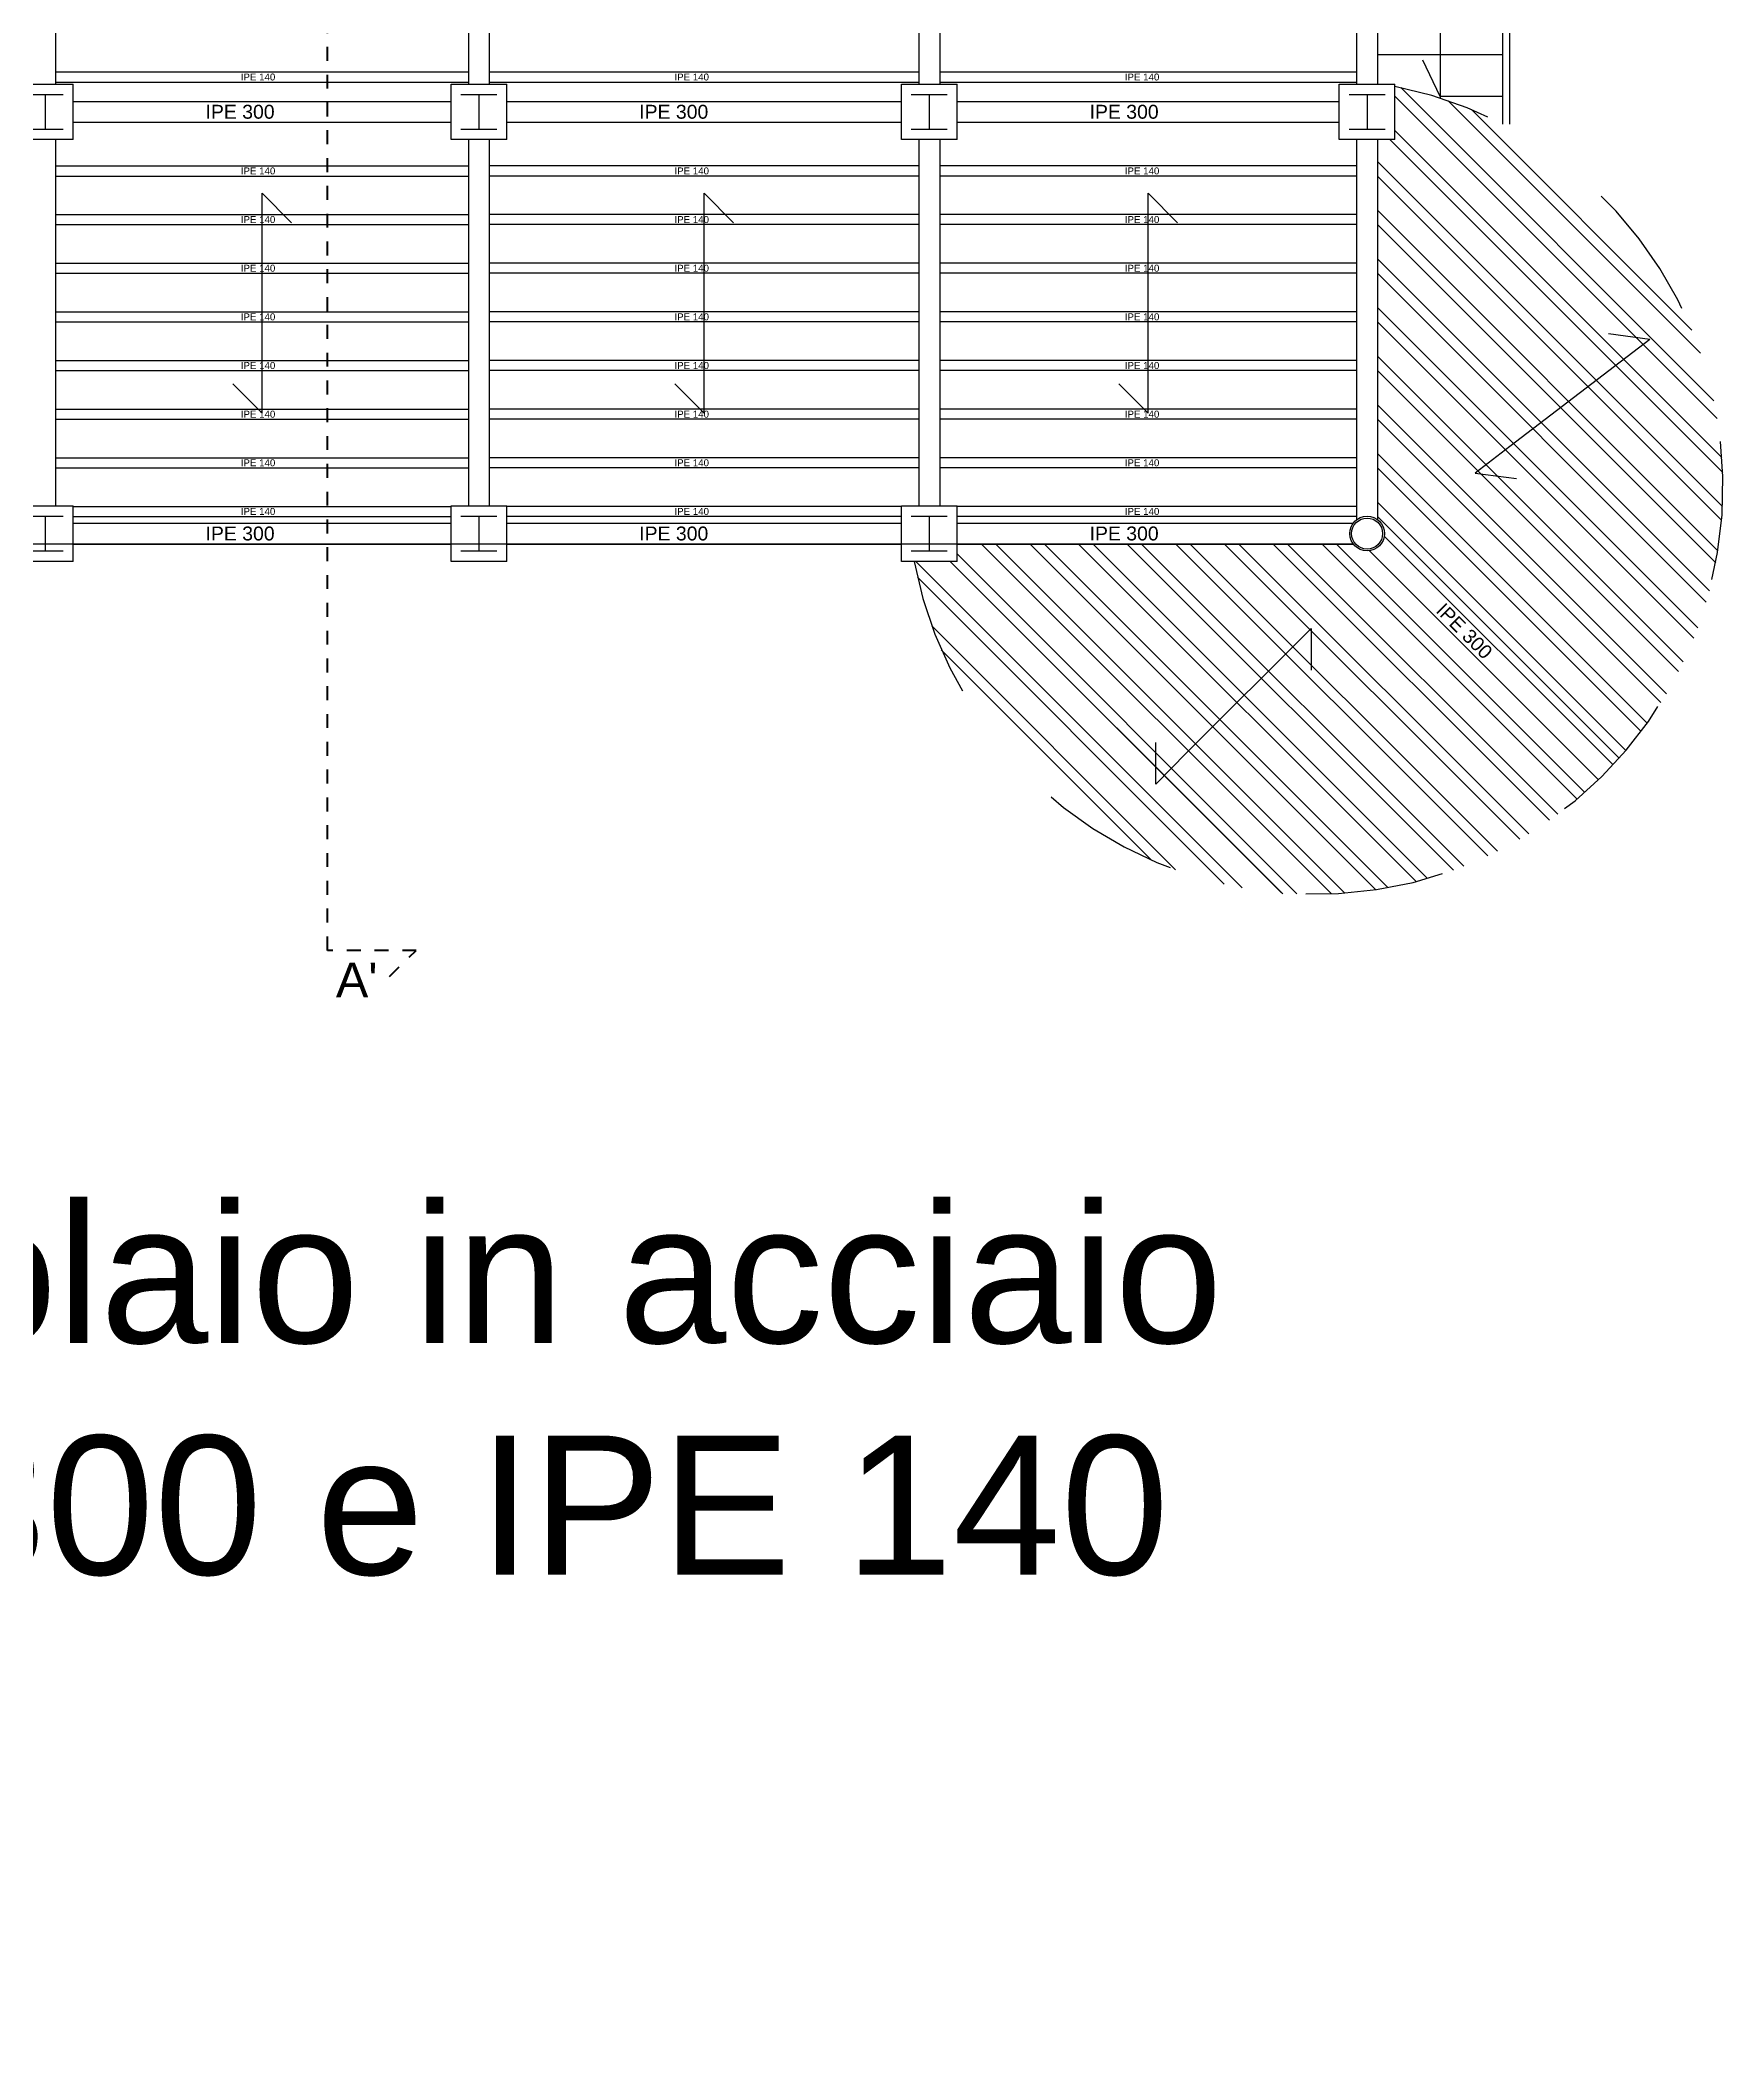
# Model space of a CAD drawing. Header units: millimetres. Extents: x 2459 to 3981, y 1231 to 4850.
# Drawn here: x 3833.33 to 3845.44, y 1269.52 to 1283.91 of the extents above; entities that cross this region are included whole.
import ezdxf

# ---------------------------------------------------------------- set-up
doc = ezdxf.new("R2010")
doc.units = ezdxf.units.MM
for name, pattern in [('JIS_02_0.7', [1.35, 0.75, -0.6]), ('JIS_02_1.0', [2, 1, -1]), ('TRATTEGGIATA', [0.75, 0.5, -0.25])]:
    doc.linetypes.add(name, pattern=pattern)
doc.layers.add('linee es.2', color=7, linetype='Continuous')
doc.layers.add('travetto', color=7, linetype='Continuous')
doc.layers.add('SEZIONI', color=7, linetype='TRATTEGGIATA', lineweight=60)
doc.styles.get("Standard").update_dxf_attribs({"font": 'arial.ttf'})

msp = doc.modelspace()

# ---------------------------------------------------------------- linework, layer by layer
at = {"linetype": 'Continuous', "lineweight": -3, "ltscale": 0.01}
for p, q in [((3833.439611, 1285.338957), (3833.439611, 1283.593233)), ((3836.409611, 1285.338957), (3836.409611, 1283.593233)), ((3836.559611, 1285.338957), (3836.559611, 1283.593233)), ((3839.649611, 1285.338957), (3839.649611, 1283.593233)), ((3839.799611, 1285.338957), (3839.799611, 1283.593233)), ((3842.799611, 1285.338957), (3842.799611, 1283.593233)), ((3842.949611, 1285.338957), (3842.949611, 1283.593233)), ((3833.164611, 1283.593233), (3833.564611, 1283.593233)), ((3833.439611, 1283.680457), (3836.409611, 1283.680457)), ((3833.439611, 1283.607457), (3836.409611, 1283.607457)), ((3833.564611, 1283.193233), (3833.564611, 1283.593233)), ((3836.284611, 1283.193233), (3836.284611, 1283.593233)), ((3836.284611, 1283.593233), (3836.684611, 1283.593233)), ((3836.559611, 1283.680457), (3839.649611, 1283.680457)), ((3836.559611, 1283.607457), (3839.649611, 1283.607457)), ((3836.684611, 1283.193233), (3836.684611, 1283.593233)), ((3839.524611, 1283.193233), (3839.524611, 1283.593233)), ((3839.524611, 1283.593233), (3839.924611, 1283.593233)), ((3839.799611, 1283.680457), (3842.799611, 1283.680457)), ((3839.799611, 1283.607457), (3842.799611, 1283.607457)), ((3839.924611, 1283.193233), (3839.924611, 1283.593233)), ((3842.674611, 1283.193233), (3842.674611, 1283.593233)), ((3842.674611, 1283.593233), (3843.074611, 1283.593233)), ((3843.074611, 1283.193233), (3843.074611, 1283.593233)), ((3833.234611, 1283.518233), (3833.494611, 1283.518233)), ((3833.364611, 1283.518233), (3833.364611, 1283.268233)), ((3833.564611, 1283.468233), (3836.284611, 1283.468233)), ((3836.354611, 1283.518233), (3836.614611, 1283.518233)), ((3836.484611, 1283.518233), (3836.484611, 1283.268233)), ((3836.684611, 1283.468233), (3839.524611, 1283.468233)), ((3839.594611, 1283.518233), (3839.854611, 1283.518233)), ((3839.724611, 1283.518233), (3839.724611, 1283.268233)), ((3839.924611, 1283.468233), (3842.674611, 1283.468233)), ((3842.744611, 1283.518233), (3843.004611, 1283.518233)), ((3842.874611, 1283.518233), (3842.874611, 1283.268233)), ((3843.074611, 1283.506733), (3845.394229, 1281.187115)), ((3845.369749, 1281.314832), (3843.116436, 1283.568146)), ((3843.458695, 1283.472648), (3845.274252, 1281.657092)), ((3833.564611, 1283.318233), (3836.284611, 1283.318233)), ((3836.684611, 1283.318233), (3839.524611, 1283.318233)), ((3839.924611, 1283.318233), (3842.674611, 1283.318233)), ((3845.211018, 1281.823563), (3843.625167, 1283.409415)), ((3833.564611, 1283.193233), (3833.164611, 1283.193233)), ((3833.234611, 1283.268233), (3833.494611, 1283.268233)), ((3833.439611, 1283.193233), (3833.439611, 1280.558957)), ((3836.684611, 1283.193233), (3836.284611, 1283.193233)), ((3836.354611, 1283.268233), (3836.614611, 1283.268233)), ((3836.409611, 1283.193233), (3836.409611, 1280.558957)), ((3836.559611, 1283.193233), (3836.559611, 1280.558957)), ((3839.924611, 1283.193233), (3839.524611, 1283.193233)), ((3839.594611, 1283.268233), (3839.854611, 1283.268233)), ((3839.649611, 1283.193233), (3839.649611, 1280.558957)), ((3839.799611, 1283.193233), (3839.799611, 1280.558957)), ((3843.074611, 1283.193233), (3842.674611, 1283.193233)), ((3842.744611, 1283.268233), (3843.004611, 1283.268233)), ((3842.799611, 1283.193233), (3842.799611, 1280.458957)), ((3842.949611, 1283.193233), (3842.949611, 1280.458957)), ((3843.038111, 1283.193233), (3845.433487, 1280.797857)), ((3845.427773, 1280.906809), (3843.074611, 1283.259971)), ((3833.439611, 1283.004733), (3836.409611, 1283.004733)), ((3839.649611, 1283.004733), (3836.559611, 1283.004733)), ((3842.799611, 1283.004733), (3839.799611, 1283.004733)), ((3845.431551, 1280.55303), (3842.949611, 1283.034971)), ((3833.439611, 1282.931733), (3836.409611, 1282.931733)), ((3839.649611, 1282.931733), (3836.559611, 1282.931733)), ((3842.799611, 1282.931733), (3839.799611, 1282.931733)), ((3842.949611, 1282.931733), (3845.425136, 1280.456208)), ((3833.439611, 1282.654733), (3836.409611, 1282.654733)), ((3833.439611, 1282.581733), (3836.409611, 1282.581733)), ((3839.649611, 1282.654733), (3836.559611, 1282.654733)), ((3839.649611, 1282.581733), (3836.559611, 1282.581733)), ((3842.799611, 1282.654733), (3839.799611, 1282.654733)), ((3842.799611, 1282.581733), (3839.799611, 1282.581733)), ((3845.398488, 1280.236093), (3842.949611, 1282.684971)), ((3842.949611, 1282.581733), (3845.383096, 1280.148247)), ((3833.439611, 1282.304733), (3836.409611, 1282.304733)), ((3839.649611, 1282.304733), (3836.559611, 1282.304733)), ((3842.799611, 1282.304733), (3839.799611, 1282.304733)), ((3845.337348, 1279.947233), (3842.949611, 1282.334971)), ((3833.439611, 1282.231733), (3836.409611, 1282.231733)), ((3839.649611, 1282.231733), (3836.559611, 1282.231733)), ((3842.799611, 1282.231733), (3839.799611, 1282.231733)), ((3842.949611, 1282.231733), (3845.314754, 1279.86659)), ((3833.439611, 1281.954733), (3836.409611, 1281.954733)), ((3833.439611, 1281.881733), (3836.409611, 1281.881733)), ((3839.649611, 1281.954733), (3836.559611, 1281.954733)), ((3839.649611, 1281.881733), (3836.559611, 1281.881733)), ((3842.799611, 1281.954733), (3839.799611, 1281.954733)), ((3842.799611, 1281.881733), (3839.799611, 1281.881733)), ((3845.253226, 1279.681355), (3842.949611, 1281.984971)), ((3842.949611, 1281.881733), (3845.224525, 1279.606819)), ((3833.439611, 1281.604733), (3836.409611, 1281.604733)), ((3839.649611, 1281.604733), (3836.559611, 1281.604733)), ((3842.799611, 1281.604733), (3839.799611, 1281.604733)), ((3845.149327, 1279.435254), (3842.949611, 1281.634971)), ((3833.439611, 1281.531733), (3836.409611, 1281.531733)), ((3839.649611, 1281.531733), (3836.559611, 1281.531733)), ((3842.799611, 1281.531733), (3839.799611, 1281.531733)), ((3842.949611, 1281.531733), (3845.115231, 1279.366113)), ((3845.027751, 1279.20683), (3842.949611, 1281.284971)), ((3833.439611, 1281.254733), (3836.409611, 1281.254733)), ((3833.439611, 1281.181733), (3836.409611, 1281.181733)), ((3839.649611, 1281.254733), (3836.559611, 1281.254733)), ((3839.649611, 1281.181733), (3836.559611, 1281.181733)), ((3842.799611, 1281.254733), (3839.799611, 1281.254733)), ((3842.799611, 1281.181733), (3839.799611, 1281.181733)), ((3842.949611, 1281.181733), (3844.988731, 1279.142613)), ((3833.439611, 1280.904733), (3836.409611, 1280.904733)), ((3839.649611, 1280.904733), (3836.559611, 1280.904733)), ((3842.799611, 1280.904733), (3839.799611, 1280.904733)), ((3844.889883, 1278.994698), (3842.949611, 1280.934971)), ((3833.439611, 1280.831733), (3836.409611, 1280.831733)), ((3839.649611, 1280.831733), (3836.559611, 1280.831733)), ((3842.799611, 1280.831733), (3839.799611, 1280.831733)), ((3842.949611, 1280.831733), (3844.846245, 1278.935099)), ((3833.164611, 1280.558957), (3833.564611, 1280.558957)), ((3833.564611, 1280.158957), (3833.564611, 1280.558957)), ((3836.284611, 1280.158957), (3836.284611, 1280.558957)), ((3836.284611, 1280.558957), (3836.684611, 1280.558957)), ((3836.684611, 1280.158957), (3836.684611, 1280.558957)), ((3839.524611, 1280.158957), (3839.524611, 1280.558957)), ((3839.524611, 1280.558957), (3839.924611, 1280.558957)), ((3839.924611, 1280.158957), (3839.924611, 1280.558957)), ((3844.736601, 1278.79798), (3842.949611, 1280.584971)), ((3833.234611, 1280.483957), (3833.494611, 1280.483957)), ((3833.364611, 1280.483957), (3833.364611, 1280.233957)), ((3833.564611, 1280.554733), (3836.284611, 1280.554733)), ((3833.564611, 1280.481733), (3836.284611, 1280.481733)), ((3833.564611, 1280.433957), (3836.284611, 1280.433957)), ((3836.354611, 1280.483957), (3836.614611, 1280.483957)), ((3836.484611, 1280.483957), (3836.484611, 1280.233957)), ((3839.524611, 1280.554733), (3836.684611, 1280.554733)), ((3839.524611, 1280.481733), (3836.684611, 1280.481733)), ((3836.684611, 1280.433957), (3839.524611, 1280.433957)), ((3839.594611, 1280.483957), (3839.854611, 1280.483957)), ((3839.724611, 1280.483957), (3839.724611, 1280.233957)), ((3842.799611, 1280.554733), (3839.924611, 1280.554733)), ((3842.799611, 1280.481733), (3839.924611, 1280.481733)), ((3839.924611, 1280.433957), (3842.774611, 1280.433957)), ((3842.949611, 1280.481733), (3844.688524, 1278.74282)), ((3842.774611, 1280.283957), (3827.074611, 1280.283957)), ((3833.564611, 1280.283957), (3836.284611, 1280.283957)), ((3836.684611, 1280.283957), (3839.524611, 1280.283957)), ((3839.924611, 1280.283957), (3842.774611, 1280.283957)), ((3840.099611, 1280.283957), (3842.61752, 1277.766048)), ((3842.715218, 1277.771588), (3840.202848, 1280.283957)), ((3840.449611, 1280.283957), (3842.93716, 1277.796409)), ((3843.025683, 1277.811123), (3840.552848, 1280.283957)), ((3840.799611, 1280.283957), (3843.228161, 1277.855407)), ((3843.309364, 1277.877442), (3840.902848, 1280.283957)), ((3841.149611, 1280.283957), (3843.495838, 1277.93773)), ((3843.570859, 1277.965947), (3841.252848, 1280.283957)), ((3841.499611, 1280.283957), (3843.743518, 1278.040051)), ((3843.813094, 1278.073712), (3841.602848, 1280.283957)), ((3841.849611, 1280.283957), (3843.973374, 1278.160194)), ((3844.037994, 1278.198811), (3841.952848, 1280.283957)), ((3842.199611, 1280.283957), (3844.186844, 1278.296725)), ((3844.246824, 1278.339981), (3842.302848, 1280.283957)), ((3842.551963, 1280.282618), (3844.385392, 1278.44919)), ((3844.440911, 1278.496908), (3842.653862, 1280.283957)), ((3842.998355, 1280.34128), (3844.644733, 1278.694901)), ((3833.564611, 1280.158957), (3833.164611, 1280.158957)), ((3833.234611, 1280.233957), (3833.494611, 1280.233957)), ((3836.684611, 1280.158957), (3836.284611, 1280.158957)), ((3836.354611, 1280.233957), (3836.614611, 1280.233957)), ((3839.924611, 1280.158957), (3839.524611, 1280.158957)), ((3839.594611, 1280.233957), (3839.854611, 1280.233957)), ((3841.975881, 1277.810925), (3839.627848, 1280.158957)), ((3839.874611, 1280.158957), (3842.260017, 1277.773551)), ((3839.874611, 1280.158957), (3842.26752, 1277.766048)), ((3842.370221, 1277.766585), (3839.924611, 1280.212195)), ((3842.365218, 1277.771588), (3839.924611, 1280.212195)), ((3842.892289, 1280.235214), (3844.539554, 1278.587948)), ((3841.846021, 1277.837547), (3839.639151, 1280.044417)), ((3839.639151, 1280.044417), (3841.846021, 1277.837547)), ((3841.495916, 1277.940889), (3839.742493, 1279.694313)), ((3841.323738, 1278.00983), (3839.811434, 1279.522135)), ((3839.811434, 1279.522135), (3841.323738, 1278.00983))]:
    msp.add_line(p, q, dxfattribs=at)
at = {"ltscale": 0.01}
for p, q in [((3834.924611, 1282.807939), (3835.136743, 1282.595807)), ((3838.104611, 1282.807939), (3838.316743, 1282.595807)), ((3841.299611, 1282.807939), (3841.511743, 1282.595807)), ((3844.908797, 1281.755888), (3844.611409, 1281.795387)), ((3834.925783, 1281.225302), (3834.713651, 1281.437434)), ((3838.105783, 1281.225302), (3837.893651, 1281.437434)), ((3841.300783, 1281.225302), (3841.088651, 1281.437434)), ((3843.651388, 1280.794813), (3843.948777, 1280.755314)), ((3842.472866, 1279.676909), (3842.472866, 1279.376909)), ((3841.354601, 1278.556986), (3841.354601, 1278.856986))]:
    msp.add_line(p, q, dxfattribs=at)
for points in [[(3834.925783, 1281.225302), (3834.925783, 1282.493189), (3834.924611, 1282.807939)], [(3838.105783, 1281.225302), (3838.105783, 1282.493189), (3838.104611, 1282.807939)], [(3841.300783, 1281.225302), (3841.300783, 1282.493189), (3841.299611, 1282.807939)], [(3844.908797, 1281.755888), (3843.902029, 1280.985203), (3843.651388, 1280.794813)], [(3842.472866, 1279.676909), (3841.576334, 1278.780377), (3841.354601, 1278.556986)]]:
    msp.add_lwpolyline(points, dxfattribs=at)
at = {"linetype": 'Continuous', "lineweight": -3, "ltscale": 0.01}
for radius in [0.125, 0.111374]:
    msp.add_circle((3842.874611, 1280.358957), radius, dxfattribs=at)
at = {"layer": 'linee es.2', "linetype": 'JIS_02_1.0'}
for p, q in [((3843.399611, 1288.303957), (3843.399611, 1283.492364)), ((3843.849611, 1288.303957), (3843.849611, 1283.305298)), ((3843.899611, 1288.303957), (3843.899611, 1283.278821)), ((3843.849611, 1283.803957), (3842.949611, 1283.803957)), ((3843.399611, 1283.503957), (3843.275797, 1283.764662)), ((3843.849611, 1283.503957), (3843.399611, 1283.503957))]:
    msp.add_line(p, q, dxfattribs=at)
msp.add_arc((3842.500236, 1280.698633), 2.934929, 190.5958562, 78.7141995, dxfattribs=at)
at = {"layer": 'SEZIONI', "linetype": 'JIS_02_0.7', "ltscale": 0.01}
msp.add_lwpolyline([(3835.840316, 1277.172521), (3836.034406, 1277.360418), (3835.394603, 1277.360418), (3835.394603, 1296.706994), (3835.714472, 1296.706994), (3835.527141, 1296.961085)], dxfattribs=at)

# ---------------------------------------------------------------- texts
msp.add_text("A'", height=0.25).set_placement((3835.456027, 1277.022921, 1))
at = {"insert": (3824.287943, 1275.53563), "char_height": 1, "attachment_point": 1}
msp.add_mtext_dynamic_manual_height_columns('{\\C0;Carpenteria solaio in acciaio\\Pcon travi IPE 300 e IPE 140\\P\\PScala 1:100}', width=25.04170278, gutter_width=12.5, heights=[7.935855], dxfattribs=at)
at = {"layer": 'linee es.2', "linetype": 'Continuous', "ltscale": 0.01, "char_height": 0.1, "attachment_point": 1}
for insert in [(3834.518031, 1283.443957), (3837.638031, 1283.443957), (3840.878031, 1283.443957), (3834.518031, 1280.409681), (3837.638031, 1280.409681), (3840.878031, 1280.409681)]:
    msp.add_mtext_dynamic_manual_height_columns('IPE 300', width=0.63908391, gutter_width=12.5, heights=[0.267007], dxfattribs=dict(at, insert=insert))
at = {"layer": 'linee es.2', "linetype": 'Continuous', "ltscale": 0.01, "insert": (3843.78587, 1279.517932), "char_height": 0.1, "attachment_point": 3, "rotation": 315}
msp.add_mtext_dynamic_manual_height_columns('IPE 300', width=0.63908391, gutter_width=12.5, heights=[0.267007], dxfattribs=at)
at = {"layer": 'travetto', "ltscale": 0.01, "char_height": 0.05, "attachment_point": 1}
for insert in [(3834.771518, 1283.669093), (3837.891518, 1283.669093), (3841.131518, 1283.669093), (3834.771518, 1282.993368), (3837.891518, 1282.993368), (3841.131518, 1282.993368), (3834.771518, 1282.643368), (3837.891518, 1282.643368), (3841.131518, 1282.643368), (3834.771518, 1282.293368), (3837.891518, 1282.293368), (3841.131518, 1282.293368), (3834.771518, 1281.943368), (3837.891518, 1281.943368), (3841.131518, 1281.943368), (3834.771518, 1281.593368), (3837.891518, 1281.593368), (3841.131518, 1281.593368), (3834.771518, 1281.243368), (3837.891518, 1281.243368), (3841.131518, 1281.243368), (3834.771518, 1280.893368), (3837.891518, 1280.893368), (3841.131518, 1280.893368), (3834.771518, 1280.543368), (3837.891518, 1280.543368), (3841.131518, 1280.543368)]:
    msp.add_mtext_dynamic_manual_height_columns('IPE 140', width=0.31343682, gutter_width=12.5, heights=[0.037056], dxfattribs=dict(at, insert=insert))

doc.saveas('drawing.dxf')
